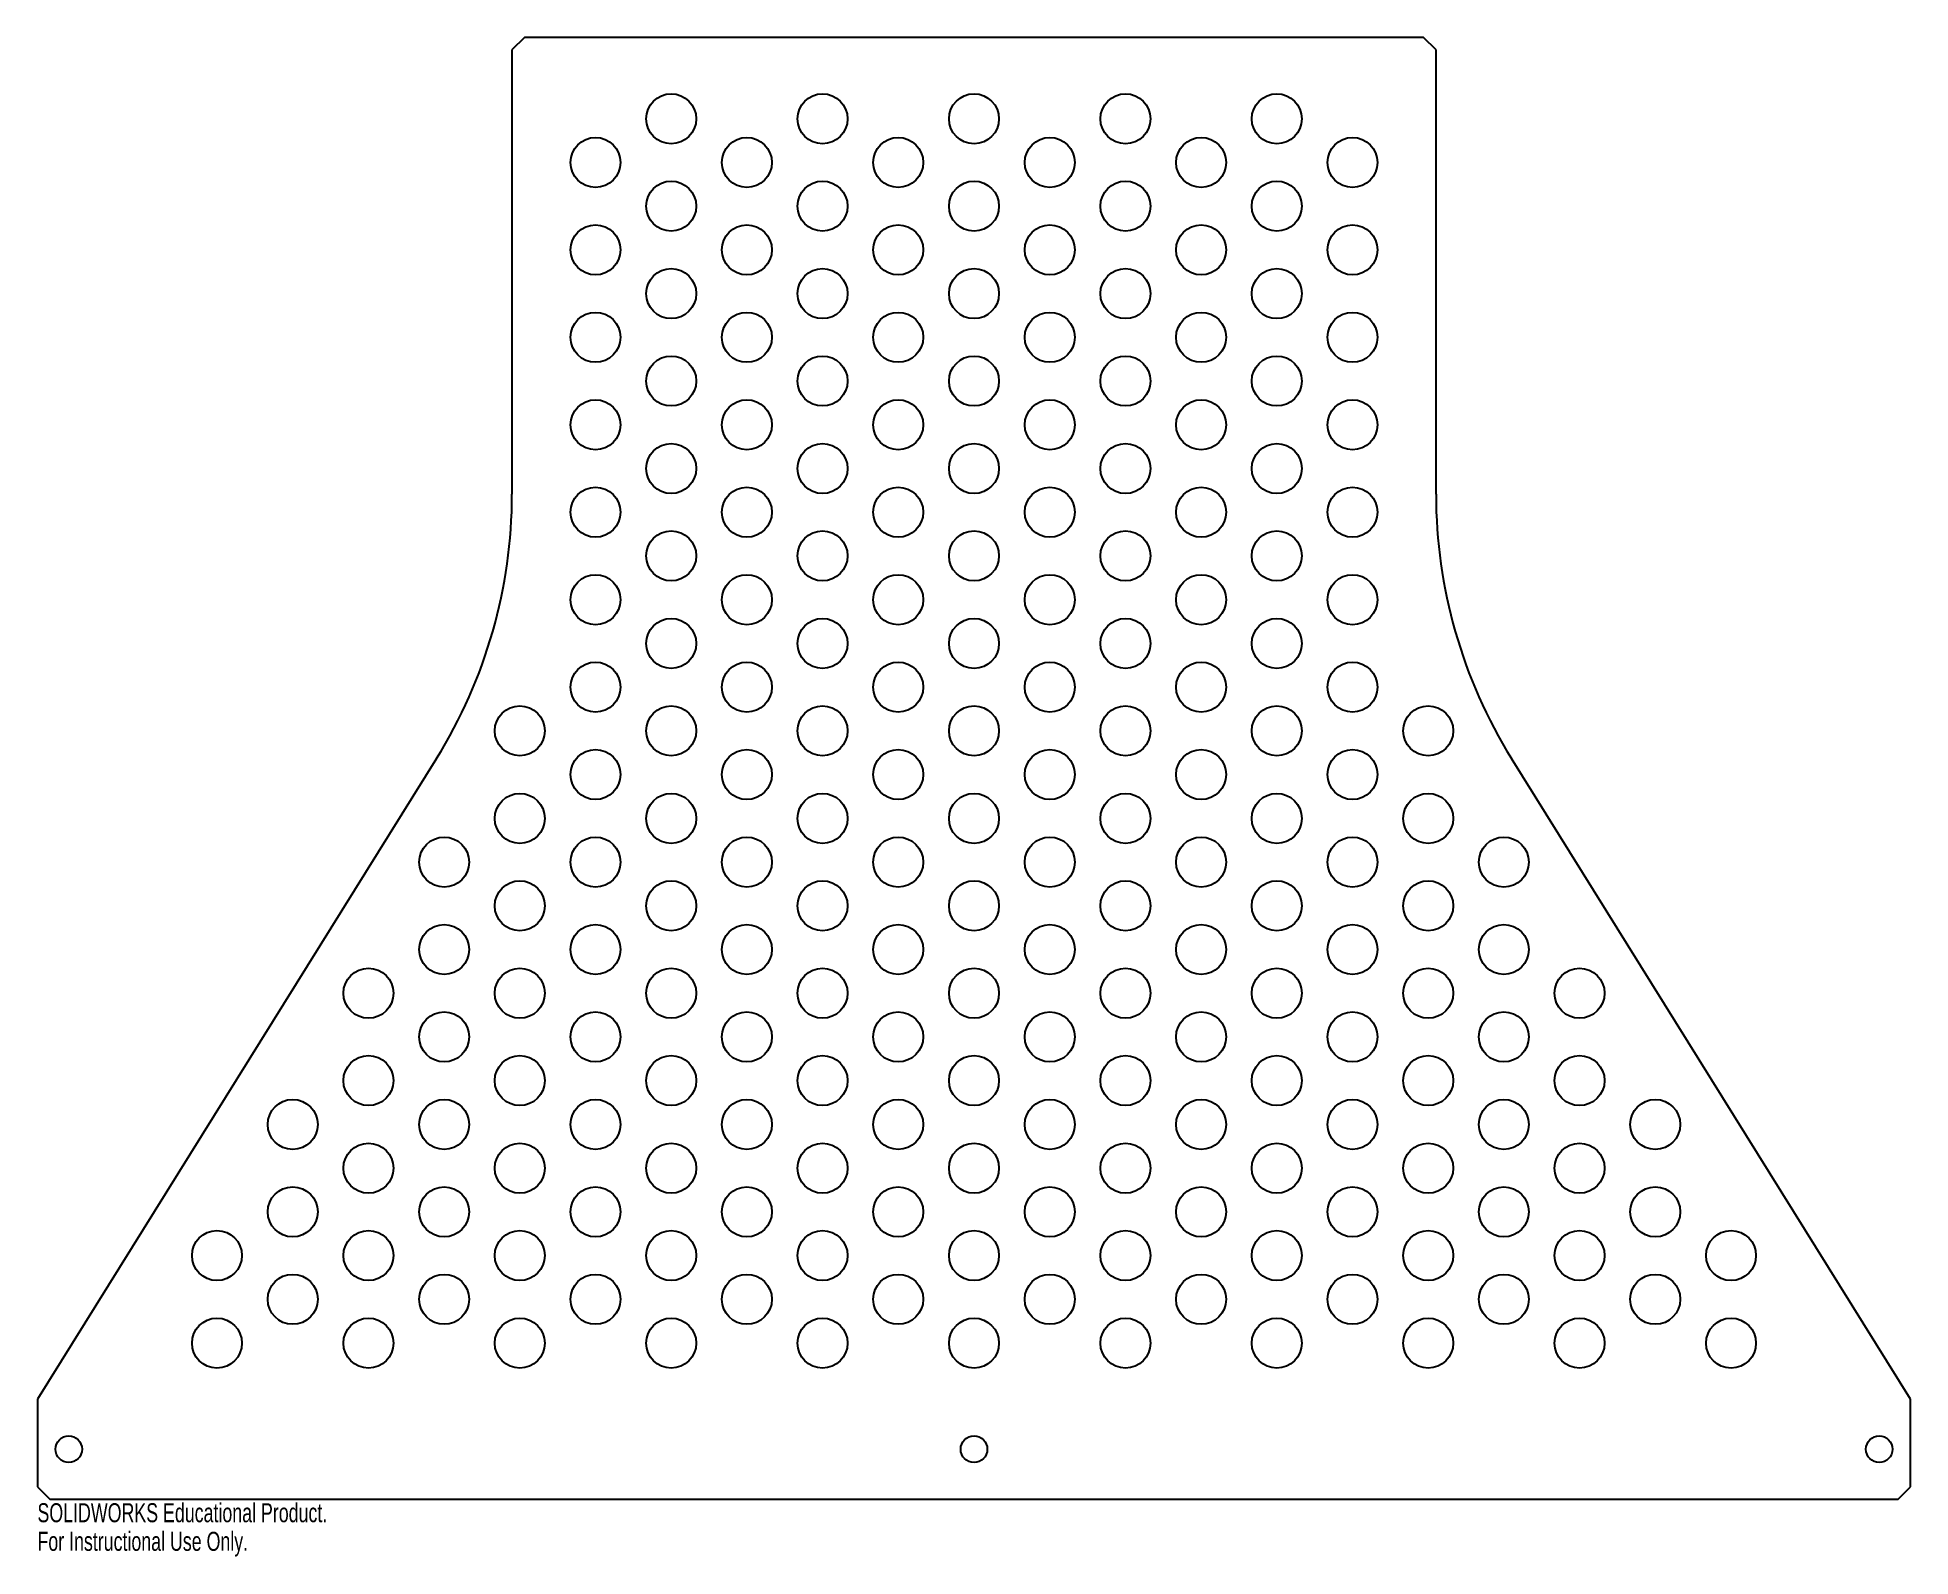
# Model space of a CAD drawing. Header units: inches. Extents: x -9.4 to 9.4, y -0.6 to 14.6.
import ezdxf

# ---------------------------------------------------------------- set-up
doc = ezdxf.new("R2010")
doc.units = ezdxf.units.IN
doc.header["$MEASUREMENT"] = 0
doc.styles.add('SLDTEXTSTYLE0', font='TXT', dxfattribs={"width": 0.7})

msp = doc.modelspace()

# ---------------------------------------------------------------- linework, layer by layer
at = {"color": 7, "linetype": 'Continuous', "lineweight": 25}
for p, q in [((-4.5, 14.625), (-4.625, 14.5)), ((4.5, 14.625), (-4.5, 14.625)), ((4.625, 14.5), (4.5, 14.625)), ((-4.625, 14.5), (-4.625, 10.055)), ((4.625, 10.055), (4.625, 14.5)), ((-5.381, 7.411), (-9.375, 1)), ((9.375, 1), (5.381, 7.411)), ((-9.375, 1), (-9.375, 0.125)), ((9.375, 0.125), (9.375, 1)), ((-9.375, 0.125), (-9.25, 0)), ((-9.25, 0), (9.25, 0)), ((9.25, 0), (9.375, 0.125))]:
    msp.add_line(p, q, dxfattribs=at)
for centre, radius in [((-3.031, 13.812), 0.25), ((-1.516, 13.812), 0.25), ((0, 13.812), 0.25), ((3.031, 13.812), 0.25), ((1.516, 13.812), 0.25), ((-3.789, 13.375), 0.25), ((-2.273, 13.375), 0.25), ((-0.758, 13.375), 0.25), ((0.758, 13.375), 0.25), ((2.273, 13.375), 0.25), ((3.789, 13.375), 0.25), ((-3.031, 12.938), 0.25), ((-1.516, 12.938), 0.25), ((0, 12.938), 0.25), ((1.516, 12.938), 0.25), ((3.031, 12.938), 0.25), ((-3.789, 12.5), 0.25), ((-2.273, 12.5), 0.25), ((-0.758, 12.5), 0.25), ((0.758, 12.5), 0.25), ((2.273, 12.5), 0.25), ((3.789, 12.5), 0.25), ((-3.031, 12.062), 0.25), ((-1.516, 12.062), 0.25), ((0, 12.062), 0.25), ((1.516, 12.062), 0.25), ((3.031, 12.062), 0.25), ((-3.789, 11.625), 0.25), ((-2.273, 11.625), 0.25), ((-0.758, 11.625), 0.25), ((0.758, 11.625), 0.25), ((2.273, 11.625), 0.25), ((3.789, 11.625), 0.25), ((-3.031, 11.188), 0.25), ((-1.516, 11.188), 0.25), ((0, 11.188), 0.25), ((1.516, 11.188), 0.25), ((3.031, 11.188), 0.25), ((-3.789, 10.75), 0.25), ((-2.273, 10.75), 0.25), ((-0.758, 10.75), 0.25), ((0.758, 10.75), 0.25), ((2.273, 10.75), 0.25), ((3.789, 10.75), 0.25), ((-3.031, 10.312), 0.25), ((-1.516, 10.312), 0.25), ((0, 10.312), 0.25), ((1.516, 10.312), 0.25), ((3.031, 10.312), 0.25), ((-3.789, 9.875), 0.25), ((-2.273, 9.875), 0.25), ((-0.758, 9.875), 0.25), ((0.758, 9.875), 0.25), ((2.273, 9.875), 0.25), ((3.789, 9.875), 0.25), ((-3.031, 9.438), 0.25), ((-1.516, 9.438), 0.25), ((0, 9.438), 0.25), ((1.516, 9.438), 0.25), ((3.031, 9.438), 0.25), ((-3.789, 9), 0.25), ((-2.273, 9), 0.25), ((-0.758, 9), 0.25), ((0.758, 9), 0.25), ((2.273, 9), 0.25), ((3.789, 9), 0.25), ((-3.031, 8.562), 0.25), ((-1.516, 8.562), 0.25), ((0, 8.562), 0.25), ((1.516, 8.562), 0.25), ((3.031, 8.562), 0.25), ((-3.789, 8.125), 0.25), ((-2.273, 8.125), 0.25), ((-0.758, 8.125), 0.25), ((0.758, 8.125), 0.25), ((2.273, 8.125), 0.25), ((3.789, 8.125), 0.25), ((-4.547, 7.688), 0.25), ((-3.031, 7.688), 0.25), ((-1.516, 7.688), 0.25), ((0, 7.688), 0.25), ((1.516, 7.688), 0.25), ((3.031, 7.688), 0.25), ((4.547, 7.688), 0.25), ((-3.789, 7.25), 0.25), ((-2.273, 7.25), 0.25), ((-0.758, 7.25), 0.25), ((0.758, 7.25), 0.25), ((2.273, 7.25), 0.25), ((3.789, 7.25), 0.25), ((-4.547, 6.812), 0.25), ((-3.031, 6.812), 0.25), ((-1.516, 6.812), 0.25), ((0, 6.812), 0.25), ((1.516, 6.812), 0.25), ((3.031, 6.812), 0.25), ((4.547, 6.812), 0.25), ((-5.304, 6.375), 0.25), ((-3.789, 6.375), 0.25), ((-2.273, 6.375), 0.25), ((-0.758, 6.375), 0.25), ((0.758, 6.375), 0.25), ((2.273, 6.375), 0.25), ((3.789, 6.375), 0.25), ((5.304, 6.375), 0.25), ((-4.547, 5.938), 0.25), ((-3.031, 5.938), 0.25), ((-1.516, 5.938), 0.25), ((0, 5.938), 0.25), ((1.516, 5.938), 0.25), ((3.031, 5.938), 0.25), ((4.547, 5.938), 0.25), ((-5.304, 5.5), 0.25), ((-3.789, 5.5), 0.25), ((-2.273, 5.5), 0.25), ((-0.758, 5.5), 0.25), ((0.758, 5.5), 0.25), ((2.273, 5.5), 0.25), ((3.789, 5.5), 0.25), ((5.304, 5.5), 0.25), ((-6.062, 5.062), 0.25), ((-4.547, 5.062), 0.25), ((-3.031, 5.062), 0.25), ((-1.516, 5.062), 0.25), ((0, 5.062), 0.25), ((1.516, 5.062), 0.25), ((3.031, 5.062), 0.25), ((4.547, 5.062), 0.25), ((6.062, 5.062), 0.25), ((-5.304, 4.625), 0.25), ((-3.789, 4.625), 0.25), ((-2.273, 4.625), 0.25), ((-0.758, 4.625), 0.25), ((0.758, 4.625), 0.25), ((2.273, 4.625), 0.25), ((3.789, 4.625), 0.25), ((5.304, 4.625), 0.25), ((-6.062, 4.188), 0.25), ((-4.547, 4.188), 0.25), ((-3.031, 4.188), 0.25), ((-1.516, 4.188), 0.25), ((0, 4.188), 0.25), ((1.516, 4.188), 0.25), ((3.031, 4.188), 0.25), ((4.547, 4.188), 0.25), ((6.062, 4.188), 0.25), ((-6.82, 3.75), 0.25), ((-5.304, 3.75), 0.25), ((-3.789, 3.75), 0.25), ((-2.273, 3.75), 0.25), ((-0.758, 3.75), 0.25), ((0.758, 3.75), 0.25), ((2.273, 3.75), 0.25), ((3.789, 3.75), 0.25), ((5.304, 3.75), 0.25), ((6.82, 3.75), 0.25), ((-6.062, 3.312), 0.25), ((-1.516, 3.312), 0.25), ((0, 3.312), 0.25), ((1.516, 3.312), 0.25), ((6.062, 3.312), 0.25), ((-4.547, 3.312), 0.25), ((-3.031, 3.312), 0.25), ((3.031, 3.312), 0.25), ((4.547, 3.312), 0.25), ((-6.82, 2.875), 0.25), ((-5.304, 2.875), 0.25), ((-3.789, 2.875), 0.25), ((-2.273, 2.875), 0.25), ((-0.758, 2.875), 0.25), ((0.758, 2.875), 0.25), ((2.273, 2.875), 0.25), ((3.789, 2.875), 0.25), ((5.304, 2.875), 0.25), ((6.82, 2.875), 0.25), ((-7.578, 2.438), 0.25), ((-6.062, 2.438), 0.25), ((-4.547, 2.438), 0.25), ((-3.031, 2.438), 0.25), ((-1.516, 2.438), 0.25), ((0, 2.438), 0.25), ((1.516, 2.438), 0.25), ((3.031, 2.438), 0.25), ((4.547, 2.438), 0.25), ((6.062, 2.438), 0.25), ((7.578, 2.438), 0.25), ((-6.82, 2), 0.25), ((-5.304, 2), 0.25), ((-2.273, 2), 0.25), ((-0.758, 2), 0.25), ((0.758, 2), 0.25), ((5.304, 2), 0.25), ((-3.789, 2), 0.25), ((2.273, 2), 0.25), ((3.789, 2), 0.25), ((6.82, 2), 0.25), ((-7.578, 1.562), 0.25), ((-6.062, 1.562), 0.25), ((-4.547, 1.562), 0.25), ((-3.031, 1.562), 0.25), ((-1.516, 1.562), 0.25), ((0, 1.562), 0.25), ((1.516, 1.562), 0.25), ((3.031, 1.562), 0.25), ((4.547, 1.562), 0.25), ((6.062, 1.562), 0.25), ((7.578, 1.562), 0.25), ((-9.062, 0.5), 0.133), ((0, 0.5), 0.133), ((9.062, 0.5), 0.133)]:
    msp.add_circle(centre, radius, dxfattribs=at)
for centre, start, end in [((-9.625, 10.055), 328.0791, 0), ((9.625, 10.055), 180, 211.9209)]:
    msp.add_arc(centre, 5, start, end, dxfattribs=at)

# ---------------------------------------------------------------- texts
at = {"color": 7, "linetype": 'Continuous', "char_height": 0.1903, "attachment_point": 1, "style": 'SLDTEXTSTYLE0'}
for s, insert in [('SOLIDWORKS Educational Product.', (-9.375, -0.04)), ('For Instructional Use Only.', (-9.375, -0.326))]:
    msp.add_mtext(s, dxfattribs=dict(at, insert=insert))

doc.saveas('drawing.dxf')
